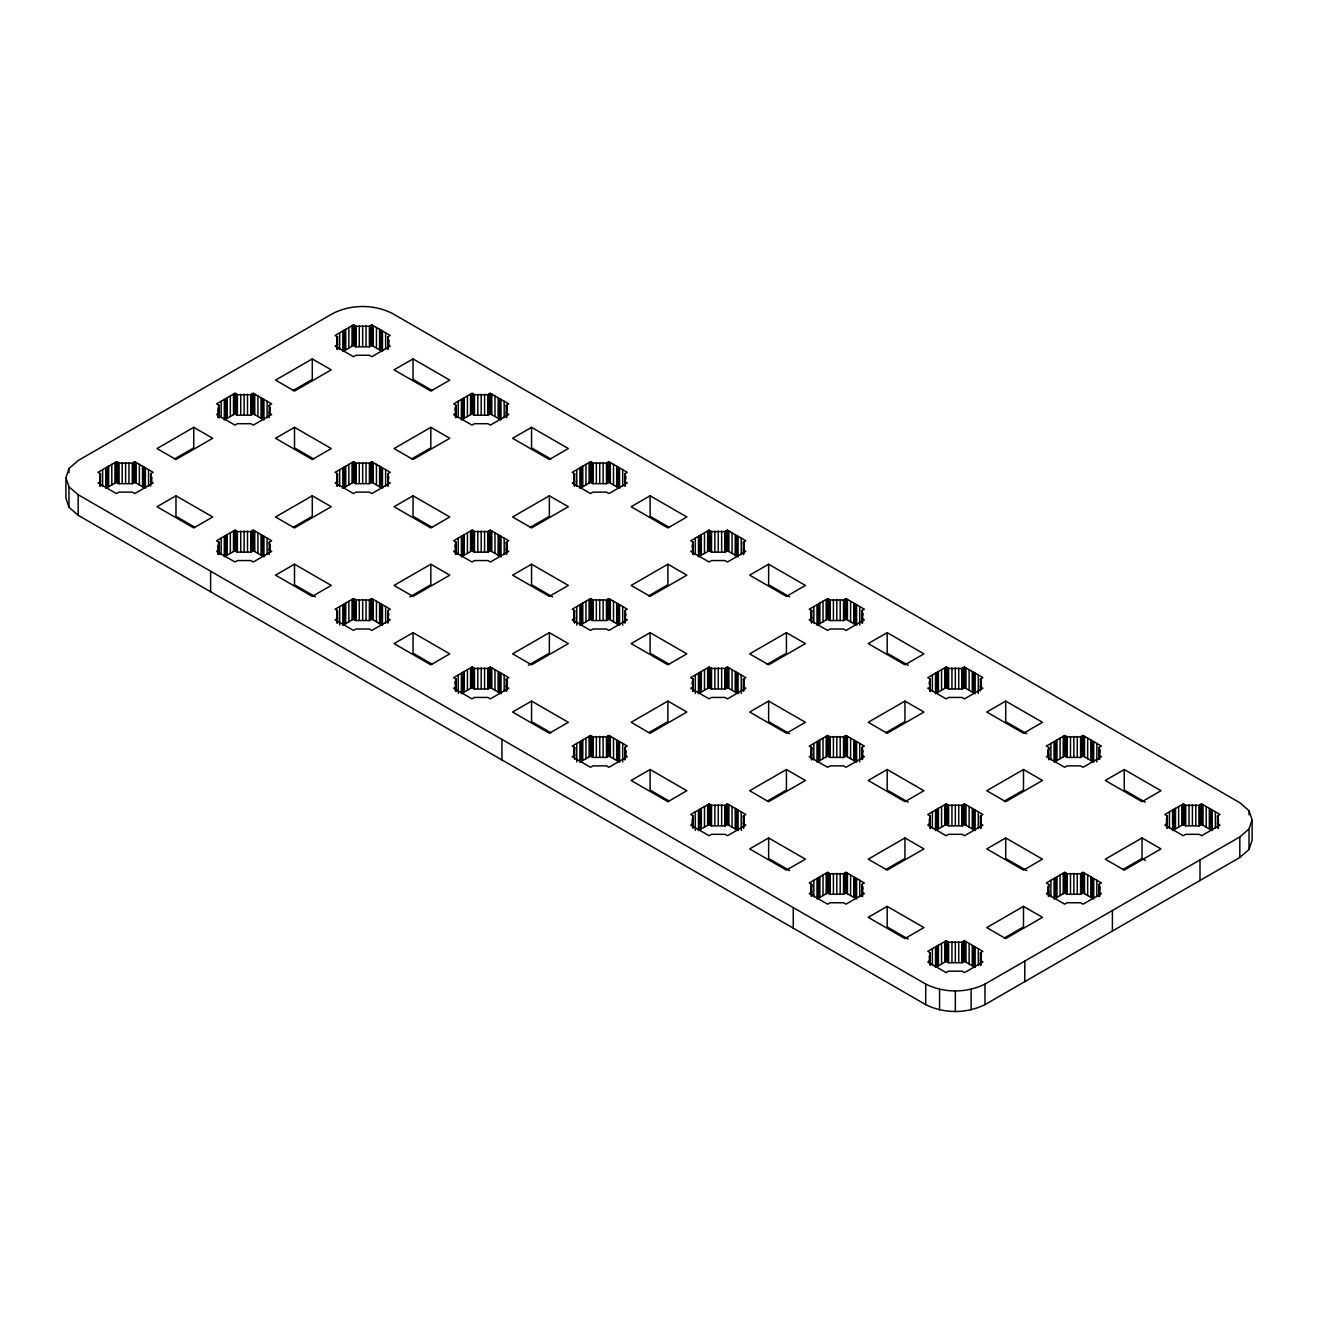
<?xml version="1.0" encoding="UTF-8"?>
<svg xmlns="http://www.w3.org/2000/svg" width="1318" height="1318" viewBox="0 0 1318 1318"><rect width="100%" height="100%" fill="white"/><g stroke="black" fill="none" stroke-linecap="round" stroke-linejoin="round"><path stroke-width="1.5" d="M100.481 473.755L99.608 477.643L100.481 481.531L98.026 482.948L116.396 493.558L118.867 492.125L132.311 492.125L134.766 493.558L153.152 482.948L150.68 481.531L151.57 477.643L150.68 473.755L153.152 472.338L134.766 461.728L132.311 463.145L118.867 463.145L116.396 461.728L98.026 472.338L100.481 473.755L100.481 486.078M218.145 417.427L219.019 405.318L216.564 403.901L234.933 393.291L237.388 394.708L250.848 394.708L253.303 393.291L271.689 403.901L269.218 405.318L269.218 417.641M218.145 554.285L219.019 542.192L216.564 540.775L234.933 530.165L237.388 531.582L250.848 531.582L253.303 530.165L271.689 540.775L269.218 542.192L269.218 554.516M269.218 405.318L270.108 409.206L269.218 413.094L271.689 414.511L253.303 425.121L250.848 423.704L237.388 423.704L234.933 425.121L216.564 414.511L219.019 413.094L218.145 409.206M269.218 542.192L270.108 546.08L269.218 549.968L271.689 551.385L253.303 561.995L250.848 560.562L237.388 560.562L234.933 561.995L216.564 551.385L219.019 549.968L218.145 546.08M337.556 336.881L336.683 340.769L337.556 344.657L335.101 346.074L353.471 356.684L355.926 355.267L369.386 355.267L371.841 356.684L390.227 346.074L387.756 344.657L388.645 340.769L387.756 336.881L390.227 335.464L371.841 324.854L369.386 326.271L355.926 326.271L353.471 324.854L335.101 335.464L337.556 336.881L337.556 349.204M337.556 473.755L336.683 477.643L337.556 481.531L335.101 482.948L353.471 493.558L355.926 492.125L369.386 492.125L371.841 493.558L390.227 482.948L387.756 481.531L388.645 477.643L387.756 473.755L390.227 472.338L371.841 461.728L369.386 463.145L355.926 463.145L353.471 461.728L335.101 472.338L337.556 473.755L337.556 486.078M337.556 610.629L336.683 614.518L337.556 618.406L335.101 619.822L353.471 630.432L355.926 628.999L369.386 628.999L371.841 630.432L390.227 619.822L387.756 618.406L388.645 614.518L387.756 610.629L390.227 609.213L371.841 598.603L369.386 600.019L355.926 600.019L353.471 598.603L335.101 609.213L337.556 610.629L337.556 622.953M456.094 405.318L455.221 409.206L456.094 413.094L453.639 414.511L472.009 425.121L474.464 423.704L487.924 423.704L490.378 425.121L508.748 414.511L506.293 413.094L507.183 409.206L506.293 405.318L508.748 403.901L490.378 393.291L487.924 394.708L474.464 394.708L472.009 393.291L453.639 403.901L456.094 405.318L456.094 417.641M456.094 542.192L455.221 546.08L456.094 549.968L453.639 551.385L472.009 561.995L474.464 560.562L487.924 560.562L490.378 561.995L508.748 551.385L506.293 549.968L507.183 546.08L506.293 542.192L508.748 540.775L490.378 530.165L487.924 531.582L474.464 531.582L472.009 530.165L453.639 540.775L456.094 542.192L456.094 554.516M456.094 679.067L455.221 682.955L456.094 686.826L453.639 688.26L472.009 698.87L474.464 697.436L487.924 697.436L490.378 698.87L508.748 688.26L506.293 686.826L507.183 682.955L506.293 679.067L508.748 677.65L490.378 667.04L487.924 668.457L474.464 668.457L472.009 667.04L453.639 677.65L456.094 679.067L456.094 691.39M574.632 473.755L573.758 477.643L574.632 481.531L572.177 482.948L590.546 493.558L593.001 492.125L606.461 492.125L608.916 493.558L627.286 482.948L624.831 481.531L625.721 477.643L624.831 473.755L627.286 472.338L608.916 461.728L606.461 463.145L593.001 463.145L590.546 461.728L572.177 472.338L574.632 473.755L574.632 486.078M574.632 610.629L573.758 614.518L574.632 618.406L572.177 619.822L590.546 630.432L593.001 628.999L606.461 628.999L608.916 630.432L627.286 619.822L624.831 618.406L625.721 614.518L624.831 610.629L627.286 609.213L608.916 598.603L606.461 600.019L593.001 600.019L590.546 598.603L572.177 609.213L574.632 610.629L574.632 622.953M573.758 755.494L574.632 747.504L572.177 746.087L590.546 735.477L593.001 736.894L606.461 736.894L608.916 735.477L627.286 746.087L624.831 747.504L624.831 759.827M624.831 747.504L625.721 751.392L624.831 755.263L627.286 756.697L608.916 767.29L606.461 765.873L593.001 765.873L590.546 767.29L572.177 756.697L574.632 755.263L573.758 751.392M693.169 542.192L692.279 546.08L693.169 549.968L690.714 551.385L709.084 561.995L711.539 560.562L724.999 560.562L727.454 561.995L745.823 551.385L743.368 549.968L744.242 546.08L743.368 542.192L745.823 540.775L727.454 530.165L724.999 531.582L711.539 531.582L709.084 530.165L690.714 540.775L693.169 542.192L693.169 554.516M693.169 679.067L692.279 682.955L693.169 686.826L690.714 688.26L709.084 698.87L711.539 697.436L724.999 697.436L727.454 698.87L745.823 688.26L743.368 686.826L744.242 682.955L743.368 679.067L745.823 677.65L727.454 667.04L724.999 668.457L711.539 668.457L709.084 667.04L690.714 677.65L693.169 679.067L693.169 691.39M692.279 823.931L693.169 815.941L690.714 814.524L709.084 803.914L711.539 805.331L724.999 805.331L727.454 803.914L745.823 814.524L743.368 815.941L743.368 827.819M811.707 610.629L810.817 614.518L811.707 618.406L809.252 619.822L827.622 630.432L830.076 628.999L843.536 628.999L845.991 630.432L864.361 619.822L861.906 618.406L862.779 614.518L861.906 610.629L864.361 609.213L845.991 598.603L843.536 600.019L830.076 600.019L827.622 598.603L809.252 609.213L811.707 610.629L811.707 622.953M810.817 755.494L811.707 747.504L809.252 746.087L827.622 735.477L830.076 736.894L843.536 736.894L845.991 735.477L864.361 746.087L861.906 747.504L861.906 759.382M810.817 892.368L811.707 884.378L809.252 882.961L827.622 872.351L830.076 873.768L843.536 873.768L845.991 872.351L864.361 882.961L861.906 884.378L861.906 896.256M930.244 679.067L929.355 682.955L930.244 686.826L927.773 688.26L946.159 698.87L948.614 697.436L962.074 697.436L964.529 698.87L982.899 688.26L980.444 686.826L981.317 682.955L980.444 679.067L982.899 677.65L964.529 667.04L962.074 668.457L948.614 668.457L946.159 667.04L927.773 677.65L930.244 679.067L930.244 691.39M929.355 823.931L930.244 815.941L927.773 814.524L946.159 803.914L948.614 805.331L962.074 805.331L964.529 803.914L982.899 814.524L980.444 815.941L980.444 827.819M929.355 960.806L930.244 952.815L927.773 951.398L946.159 940.788L948.614 942.205L962.074 942.205L964.529 940.788L982.899 951.398L980.444 952.815L980.444 965.138M1047.892 755.494L1048.782 747.504L1046.311 746.087L1064.697 735.477L1067.152 736.894L1080.612 736.894L1083.066 735.477L1101.436 746.087L1098.981 747.504L1098.981 759.382M1047.892 892.368L1048.782 884.378L1046.311 882.961L1064.697 872.351L1067.152 873.768L1080.612 873.768L1083.066 872.351L1101.436 882.961L1098.981 884.378L1098.981 896.256M1166.43 823.931L1167.32 815.941L1164.848 814.524L1183.235 803.914L1185.689 805.331L1199.133 805.331L1201.604 803.914L1219.974 814.524L1217.519 815.941L1217.519 827.819M1217.519 815.941L1218.392 819.829L1217.519 823.701L1219.974 825.134L1201.604 835.727L1199.133 834.31L1185.689 834.31L1183.235 835.727L1164.848 825.134L1167.32 823.701L1166.43 819.829M65.9 477.643L68.964 468.533L78.174 460.526L333.026 313.387C351.461 304.227 373.867 304.227 392.286 313.387L1239.826 802.711L1249.036 810.718L1252.1 819.829L1252.1 840.357L1249.036 849.467L1239.826 857.474L984.974 1004.613C966.539 1013.773 944.133 1013.773 925.714 1004.613L78.174 515.289L68.964 507.282L65.9 498.171L65.9 477.643L68.964 486.754L68.964 507.282M1249.036 849.467L1249.036 828.923L1252.1 819.829M68.964 486.754L78.174 494.744L925.714 984.068C944.133 993.228 966.539 993.228 984.974 984.068L1239.826 836.93L1249.036 828.923M193.746 427.345L157.007 448.548L175.969 459.504L212.709 438.284L193.746 427.345L193.746 447.873L174.503 458.994M312.284 358.908L275.528 380.128L294.507 391.067L331.246 369.847L312.284 358.908L312.284 379.436L293.041 390.556M145.392 467.857L145.392 488.401L134.766 482.273L132.311 483.69L118.867 483.69L116.396 482.273L105.786 488.401L105.786 467.857M263.929 399.42L263.929 419.964L253.303 413.836L250.848 415.252L237.388 415.252L234.933 413.836L224.307 419.964L224.307 399.42M382.467 330.983L382.467 351.527L371.841 345.398L369.386 346.815L355.926 346.815L353.471 345.398L342.845 351.527L342.845 330.983M175.969 495.782L157.007 506.722L193.746 527.941L212.709 516.986L175.969 495.782L175.969 516.31L195.212 527.431M294.507 427.345L275.528 438.284L312.284 459.504L331.246 448.548L294.507 427.345L294.507 447.873L313.75 458.994M413.045 358.908L394.066 369.847L430.821 391.067L449.784 380.128L413.045 358.908L413.045 379.436L432.288 390.556M312.284 495.782L275.528 516.986L294.507 527.941L331.246 506.722L312.284 495.782L312.284 516.31L293.041 527.431M430.821 427.345L394.066 448.548L413.045 459.504L449.784 438.284L430.821 427.345L430.821 447.873L411.562 458.994M263.929 536.294L263.929 556.839L253.303 550.71L250.848 552.127L237.388 552.127L234.933 550.71L224.307 556.839L224.307 536.294M382.467 467.857L382.467 488.401L371.841 482.273L369.386 483.69L355.926 483.69L353.471 482.273L342.845 488.401L342.845 467.857M501.005 399.42L501.005 419.964L490.378 413.836L487.924 415.252L474.464 415.252L472.009 413.836L461.382 419.964L461.382 399.42M294.507 564.219L275.528 575.159L312.284 596.379L331.246 585.423L294.507 564.219L294.507 584.747L315.496 596.873M413.045 495.782L394.066 506.722L430.821 527.941L449.784 516.986L413.045 495.782L413.045 516.31L432.288 527.431M531.566 427.345L512.603 438.284L549.359 459.504L568.322 448.548L531.566 427.345L531.566 447.873L550.825 458.994M430.821 564.219L394.066 585.423L413.045 596.379L449.784 575.159L430.821 564.219L430.821 584.747L409.816 596.873M549.359 495.782L512.603 516.986L531.566 527.941L568.322 506.722L549.359 495.782L549.359 516.31L530.1 527.431M382.467 604.731L382.467 625.276L371.841 619.13L369.386 620.564L355.926 620.564L353.471 619.13L342.845 625.276L342.845 604.731M501.005 536.294L501.005 556.839L490.378 550.71L487.924 552.127L474.464 552.127L472.009 550.71L461.382 556.839L461.382 536.294M619.542 467.857L619.542 488.401L608.916 482.273L606.461 483.69L593.001 483.69L590.546 482.273L579.92 488.401L579.92 467.857M413.045 632.656L394.066 643.596L430.821 664.816L449.784 653.86L413.045 632.656L413.045 653.184L432.288 664.305M531.566 564.219L512.603 575.159L549.359 596.379L568.322 585.423L531.566 564.219L531.566 584.747L552.571 596.873M650.104 495.782L631.141 506.722L667.896 527.941L686.859 516.986L650.104 495.782L650.104 516.31L669.363 527.431M549.359 632.656L512.603 653.86L531.566 664.816L568.322 643.596L549.359 632.656L549.359 653.184L528.353 665.31M667.896 564.219L631.141 585.423L650.104 596.379L686.859 575.159L667.896 564.219L667.896 584.747L648.637 595.868M501.005 673.168L501.005 693.713L490.378 687.568L487.924 689.001L474.464 689.001L472.009 687.568L461.382 693.713L461.382 673.168M619.542 604.731L619.542 625.276L608.916 619.13L606.461 620.564L593.001 620.564L590.546 619.13L579.92 625.276L579.92 604.731M738.08 536.294L738.08 556.839L727.454 550.71L724.999 552.127L711.539 552.127L709.084 550.71L698.458 556.839L698.458 536.294M531.566 701.094L512.603 712.033L549.359 733.253L568.322 722.297L531.566 701.094L531.566 721.621L550.825 732.742M650.104 632.656L631.141 643.596L667.896 664.816L686.859 653.86L650.104 632.656L650.104 653.184L669.363 664.305M768.641 564.219L749.678 575.159L786.434 596.379L805.397 585.423L768.641 564.219L768.641 584.747L789.647 596.873M667.896 701.094L631.141 722.297L650.104 733.253L686.859 712.033L667.896 701.094L667.896 721.621L648.637 732.742M786.434 632.656L749.678 653.86L768.641 664.816L805.397 643.596L786.434 632.656L786.434 653.184L767.175 664.305M619.542 741.606L619.542 762.15L608.916 756.005L606.461 757.438L593.001 757.438L590.546 756.005L579.92 762.15L579.92 741.606M738.08 673.168L738.08 693.713L727.454 687.568L724.999 689.001L711.539 689.001L709.084 687.568L698.458 693.713L698.458 673.168M856.618 604.731L856.618 625.276L845.991 619.13L843.536 620.564L830.076 620.564L827.622 619.13L816.995 625.276L816.995 604.731M650.104 769.514L631.141 780.47L667.896 801.69L686.859 790.734L650.104 769.514L650.104 790.059L669.363 801.163M768.641 701.094L749.678 712.033L786.434 733.253L805.397 722.297L768.641 701.094L768.641 721.621L789.647 733.747M887.179 632.656L868.216 643.596L904.955 664.816L923.934 653.86L887.179 632.656L887.179 653.184L908.184 665.31M786.434 769.514L749.678 790.734L768.641 801.69L805.397 780.47L786.434 769.514L786.434 790.059L767.175 801.163M904.955 701.094L868.216 722.297L887.179 733.253L923.934 712.033L904.955 701.094L904.955 721.621L885.712 732.742M738.08 810.043L738.08 830.587L727.454 824.442L724.999 825.875L711.539 825.875L709.084 824.442L698.458 830.587L698.458 810.043M856.618 741.606L856.618 762.15L845.991 756.005L843.536 757.438L830.076 757.438L827.622 756.005L816.995 762.15L816.995 741.606M975.155 673.168L975.155 693.713L964.529 687.568L962.074 689.001L948.614 689.001L946.159 687.568L935.533 693.713L935.533 673.168M768.641 837.951L749.678 848.907L786.434 870.127L805.397 859.171L768.641 837.951L768.641 858.496L789.647 870.621M887.179 769.514L868.216 780.47L904.955 801.69L923.934 790.734L887.179 769.514L887.179 790.059L908.184 802.184M1005.716 701.094L986.754 712.033L1023.493 733.253L1042.472 722.297L1005.716 701.094L1005.716 721.621L1026.722 733.747M904.955 837.951L868.216 859.171L887.179 870.127L923.934 848.907L904.955 837.951L904.955 858.496L885.712 869.6M1023.493 769.514L986.754 790.734L1005.716 801.69L1042.472 780.47L1023.493 769.514L1023.493 790.059L1004.25 801.163M856.618 878.48L856.618 899.024L845.991 892.879L843.536 894.296L830.076 894.296L827.622 892.879L816.995 899.024L816.995 878.48M975.155 810.043L975.155 830.587L964.529 824.442L962.074 825.875L948.614 825.875L946.159 824.442L935.533 830.587L935.533 810.043M1093.693 741.606L1093.693 762.15L1083.066 756.005L1080.612 757.438L1067.152 757.438L1064.697 756.005L1054.07 762.15L1054.07 741.606M887.179 906.389L868.216 917.344L904.955 938.564L923.934 927.608L887.179 906.389L887.179 926.933L908.184 939.059M1005.716 837.951L986.754 848.907L1023.493 870.127L1042.472 859.171L1005.716 837.951L1005.716 858.496L1026.722 870.621M1124.254 769.514L1105.291 780.47L1142.031 801.69L1160.993 790.734L1124.254 769.514L1124.254 790.059L1145.26 802.184M1023.493 906.389L986.754 927.608L1005.716 938.564L1042.472 917.344L1023.493 906.389L1023.493 926.933L1004.25 938.037M1142.031 837.951L1105.291 859.171L1124.254 870.127L1160.993 848.907L1142.031 837.951L1142.031 858.496L1122.788 869.6M975.155 946.917L975.155 967.445L964.529 961.316L962.074 962.733L948.614 962.733L946.159 961.316L935.533 967.445L935.533 946.917M1093.693 878.48L1093.693 899.024L1083.066 892.879L1080.612 894.296L1067.152 894.296L1064.697 892.879L1054.07 899.024L1054.07 878.48M1212.214 810.043L1212.214 830.587L1201.604 824.442L1199.133 825.875L1185.689 825.875L1183.235 824.442L1172.608 830.587L1172.608 810.043M1142.031 858.496L1145.49 860.489M1098.981 747.504L1099.855 751.392L1098.981 755.263L1101.436 756.697L1083.066 767.29L1080.612 765.873L1067.152 765.873L1064.697 767.29L1046.311 756.697L1048.782 755.263L1047.892 751.392M1098.981 884.378L1099.855 888.266L1098.981 892.138L1101.436 893.555L1083.066 904.164L1080.612 902.748L1067.152 902.748L1064.697 904.164L1046.311 893.555L1048.782 892.138L1047.892 888.266M980.444 815.941L981.317 819.829L980.444 823.701L982.899 825.134L964.529 835.727L962.074 834.31L948.614 834.31L946.159 835.727L927.773 825.134L930.244 823.701L929.355 819.829M980.444 952.815L981.317 956.687L980.444 960.575L982.899 961.992L964.529 972.602L962.074 971.185L948.614 971.185L946.159 972.602L927.773 961.992L930.244 960.575L929.355 956.687M861.906 747.504L862.779 751.392L861.906 755.263L864.361 756.697L845.991 767.29L843.536 765.873L830.076 765.873L827.622 767.29L809.252 756.697L811.707 755.263L810.817 751.392M861.906 884.378L862.779 888.266L861.906 892.138L864.361 893.555L845.991 904.164L843.536 902.748L830.076 902.748L827.622 904.164L809.252 893.555L811.707 892.138L810.817 888.266M743.368 815.941L744.242 819.829L743.368 823.701L745.823 825.134L727.454 835.727L724.999 834.31L711.539 834.31L709.084 835.727L690.714 825.134L693.169 823.701L692.279 819.829M1249.036 810.718L1249.036 814.821M1239.826 836.93L1239.826 857.474M1218.392 819.829L1218.392 828.034M1218.178 817.868L1218.178 827.935M1217.898 815.71L1217.898 828.034M1215.377 811.872L1215.377 828.297M1210.781 809.219L1210.781 829.747M1209.347 808.379L1209.347 828.923M1206.201 806.567L1206.201 827.094M1203.037 804.738L1203.037 825.282M1201.604 803.914L1201.604 824.442M1201.209 804.128L1201.209 824.673M1200.369 804.623L1200.369 825.15M1200.006 859.929L1200.006 880.457M1199.528 805.117L1199.528 825.645M1199.133 805.331L1199.133 825.875M1195.805 804.952L1195.805 825.48M1192.411 804.82L1192.411 825.365M1189.034 804.952L1189.034 825.48M1185.689 805.331L1185.689 825.875M1185.294 805.117L1185.294 825.645M1184.454 804.623L1184.454 825.15M1183.613 804.128L1183.613 824.673M1183.235 803.914L1183.235 824.442M1181.785 804.738L1181.785 825.282M1178.638 806.567L1178.638 827.094M1175.475 808.379L1175.475 828.923M1174.041 809.219L1174.041 829.747M1169.445 811.872L1169.445 828.297M1167.32 815.941L1167.32 828.264M1166.924 823.931L1166.924 828.034M1166.644 817.868L1166.644 824.03M1112.408 910.507L1112.408 931.035M1099.64 749.431L1099.64 759.497M1099.64 886.306L1099.64 896.57M1099.36 747.273L1099.36 757.553M1099.36 884.147L1099.36 896.471M1096.84 743.434L1096.84 761.919M1096.84 880.309L1096.84 896.734M1092.243 740.782L1092.243 761.31M1092.243 877.656L1092.243 898.184M1090.81 739.942L1090.81 760.486M1090.81 876.816L1090.81 897.36M1087.663 738.129L1087.663 758.657M1087.663 875.004L1087.663 895.532M1084.5 736.301L1084.5 756.845M1084.5 873.175L1084.5 893.719M1083.066 735.477L1083.066 756.005M1083.066 872.351L1083.066 892.879M1082.671 735.691L1082.671 756.235M1082.671 872.565L1082.671 893.11M1081.831 736.185L1081.831 756.713M1081.831 873.06L1081.831 893.588M1080.991 736.68L1080.991 757.207M1080.991 873.537L1080.991 894.082M1080.612 736.894L1080.612 757.438M1080.612 873.768L1080.612 894.296M1077.267 736.515L1077.267 757.043M1077.267 873.389L1077.267 893.917M1073.873 736.383L1073.873 756.927M1073.873 873.257L1073.873 893.802M1070.496 736.515L1070.496 757.043M1070.496 873.389L1070.496 893.917M1067.152 736.894L1067.152 757.438M1067.152 873.768L1067.152 894.296M1066.773 736.68L1066.773 757.207M1066.773 873.537L1066.773 894.082M1065.916 736.185L1065.916 756.713M1065.916 873.06L1065.916 893.588M1065.076 735.691L1065.076 756.235M1065.076 872.565L1065.076 893.11M1064.697 735.477L1064.697 756.005M1064.697 872.351L1064.697 892.879M1063.247 736.301L1063.247 756.845M1063.247 873.175L1063.247 893.719M1060.1 738.129L1060.1 758.657M1060.1 875.004L1060.1 895.532M1056.937 739.942L1056.937 760.486M1056.937 876.816L1056.937 897.36M1055.504 740.782L1055.504 761.31M1055.504 877.656L1055.504 898.184M1050.907 743.434L1050.907 759.86M1050.907 880.309L1050.907 896.734M1048.782 747.504L1048.782 759.827M1048.782 884.378L1048.782 896.256M1048.387 892.368L1048.387 896.471M1048.123 749.431L1048.123 753.534M1048.123 886.306L1048.123 892.467M1024.794 961.086L1024.794 981.613M984.974 984.068L984.974 1004.613M981.103 680.994L981.103 689.215M981.103 817.868L981.103 827.935M981.103 954.743L981.103 965.007M980.823 678.836L980.823 689.116M980.823 815.71L980.823 828.034M980.823 952.585L980.823 964.908M980.444 679.067L980.444 690.945M978.302 674.997L978.302 693.482M978.302 811.872L978.302 828.297M978.302 948.746L978.302 965.171M973.705 672.345L973.705 692.873M973.705 809.219L973.705 829.747M973.705 946.093L973.705 966.621M972.272 671.521L972.272 692.049M972.272 808.379L972.272 828.923M972.272 945.253L972.272 965.797M971.119 989.39L971.119 1009.918M969.125 669.692L969.125 690.22M969.125 806.567L969.125 827.094M969.125 943.441L969.125 963.969M965.962 667.864L965.962 688.408M965.962 804.738L965.962 825.282M965.962 941.612L965.962 962.156M964.529 667.04L964.529 687.568M964.529 803.914L964.529 824.442M964.529 940.788L964.529 961.316M964.15 667.254L964.15 687.798M964.15 804.128L964.15 824.673M964.15 941.003L964.15 961.547M963.293 667.748L963.293 688.293M963.293 804.623L963.293 825.15M963.293 941.497L963.293 962.025M962.453 668.242L962.453 688.77M962.453 805.117L962.453 825.645M962.453 941.975L962.453 962.519M962.074 668.457L962.074 689.001M962.074 805.331L962.074 825.875M962.074 942.205L962.074 962.733M958.73 668.078L958.73 688.606M958.73 804.952L958.73 825.48M958.73 941.826L958.73 962.354M955.336 667.946L955.336 688.49M955.336 804.82L955.336 825.365M955.336 941.695L955.336 962.239M955.336 991.152L955.336 1011.697M951.958 668.078L951.958 688.606M951.958 804.952L951.958 825.48M951.958 941.826L951.958 962.354M948.614 668.457L948.614 689.001M948.614 805.331L948.614 825.875M948.614 942.205L948.614 962.733M948.235 668.242L948.235 688.77M948.235 805.117L948.235 825.645M948.235 941.975L948.235 962.519M947.378 667.748L947.378 688.293M947.378 804.623L947.378 825.15M947.378 941.497L947.378 962.025M946.538 667.254L946.538 687.798M946.538 804.128L946.538 824.673M946.538 941.003L946.538 961.547M946.159 667.04L946.159 687.568M946.159 803.914L946.159 824.442M946.159 940.788L946.159 961.316M944.726 667.864L944.726 688.408M944.726 804.738L944.726 825.282M944.726 941.612L944.726 962.156M941.563 669.692L941.563 690.22M941.563 806.567L941.563 827.094M941.563 943.441L941.563 963.969M939.569 989.39L939.569 1009.918M938.4 671.521L938.4 692.049M938.4 808.379L938.4 828.923M938.4 945.253L938.4 965.797M936.966 672.345L936.966 692.873M936.966 809.219L936.966 829.747M936.966 946.093L936.966 966.621M932.37 674.997L932.37 691.423M932.37 811.872L932.37 828.297M932.37 948.746L932.37 965.171M930.244 815.941L930.244 828.264M930.244 952.815L930.244 965.138M929.849 678.836L929.849 691.159M929.849 815.71L929.849 828.034M929.849 952.585L929.849 964.908M929.585 680.994L929.585 685.096M929.585 817.868L929.585 824.03M929.585 954.743L929.585 960.904M925.714 984.068L925.714 1004.613M862.565 612.557L862.565 622.821M862.565 749.431L862.565 759.497M862.565 886.306L862.565 896.57M862.285 610.415L862.285 622.722M862.285 747.273L862.285 757.553M862.285 884.147L862.285 896.471M861.906 610.629L861.906 622.953M859.764 606.56L859.764 625.045M859.764 743.434L859.764 761.919M859.764 880.309L859.764 896.734M855.184 603.908L855.184 624.435M855.184 740.782L855.184 761.31M855.184 877.656L855.184 898.184M853.735 603.084L853.735 623.612M853.735 739.942L853.735 760.486M853.735 876.816L853.735 897.36M850.588 601.255L850.588 621.783M850.588 738.129L850.588 758.657M850.588 875.004L850.588 895.532M847.425 599.426L847.425 619.971M847.425 736.301L847.425 756.845M847.425 873.175L847.425 893.719M845.991 598.603L845.991 619.13M845.991 735.477L845.991 756.005M845.991 872.351L845.991 892.879M845.612 598.817L845.612 619.361M845.612 735.691L845.612 756.235M845.612 872.565L845.612 893.11M844.756 599.311L844.756 619.855M844.756 736.185L844.756 756.713M844.756 873.06L844.756 893.588M843.915 599.805L843.915 620.333M843.915 736.68L843.915 757.207M843.915 873.537L843.915 894.082M843.536 600.019L843.536 620.564M843.536 736.894L843.536 757.438M843.536 873.768L843.536 894.296M840.192 599.641L840.192 620.185M840.192 736.515L840.192 757.043M840.192 873.389L840.192 893.917M836.798 599.509L836.798 620.053M836.798 736.383L836.798 756.927M836.798 873.257L836.798 893.802M833.421 599.641L833.421 620.185M833.421 736.515L833.421 757.043M833.421 873.389L833.421 893.917M830.076 600.019L830.076 620.564M830.076 736.894L830.076 757.438M830.076 873.768L830.076 894.296M829.697 599.805L829.697 620.333M829.697 736.68L829.697 757.207M829.697 873.537L829.697 894.082M828.841 599.311L828.841 619.855M828.841 736.185L828.841 756.713M828.841 873.06L828.841 893.588M828.001 598.817L828.001 619.361M828.001 735.691L828.001 756.235M828.001 872.565L828.001 893.11M827.622 598.603L827.622 619.13M827.622 735.477L827.622 756.005M827.622 872.351L827.622 892.879M826.188 599.426L826.188 619.971M826.188 736.301L826.188 756.845M826.188 873.175L826.188 893.719M823.025 601.255L823.025 621.783M823.025 738.129L823.025 758.657M823.025 875.004L823.025 895.532M819.862 603.084L819.862 623.612M819.862 739.942L819.862 760.486M819.862 876.816L819.862 897.36M818.429 603.908L818.429 624.435M818.429 740.782L818.429 761.31M818.429 877.656L818.429 898.184M813.832 606.56L813.832 622.986M813.832 743.434L813.832 759.86M813.832 880.309L813.832 896.734M811.707 747.504L811.707 759.827M811.707 884.378L811.707 896.256M811.311 610.415L811.311 622.722M811.311 747.273L811.311 759.596M811.311 884.147L811.311 896.471M811.048 612.557L811.048 616.659M811.048 749.431L811.048 753.534M811.048 886.306L811.048 892.467M793.271 907.608L793.271 928.152M744.027 544.12L744.027 548.222M744.027 680.994L744.027 685.096M744.027 817.868L744.027 824.03M743.747 541.978L743.747 554.301M743.747 678.836L743.747 691.159M743.747 815.71L743.747 828.034M743.368 542.192L743.368 554.516M743.368 679.067L743.368 691.39M741.227 538.123L741.227 554.548M741.227 674.997L741.227 693.482M741.227 811.872L741.227 830.356M736.647 535.47L736.647 555.998M736.647 672.345L736.647 692.873M736.647 809.219L736.647 829.747M735.213 534.647L735.213 555.175M735.213 671.521L735.213 692.049M735.213 808.379L735.213 828.923M732.05 532.818L732.05 553.362M732.05 669.692L732.05 690.22M732.05 806.567L732.05 827.094M728.887 530.989L728.887 551.534M728.887 667.864L728.887 688.408M728.887 804.738L728.887 825.282M727.454 530.165L727.454 550.71M727.454 667.04L727.454 687.568M727.454 803.914L727.454 824.442M727.075 530.38L727.075 550.924M727.075 667.254L727.075 687.798M727.075 804.128L727.075 824.673M726.218 530.874L726.218 551.418M726.218 667.748L726.218 688.293M726.218 804.623L726.218 825.15M725.378 531.368L725.378 551.896M725.378 668.242L725.378 688.77M725.378 805.117L725.378 825.645M724.999 531.582L724.999 552.127M724.999 668.457L724.999 689.001M724.999 805.331L724.999 825.875M721.654 531.203L721.654 551.748M721.654 668.078L721.654 688.606M721.654 804.952L721.654 825.48M718.261 531.072L718.261 551.616M718.261 667.946L718.261 688.49M718.261 804.82L718.261 825.365M714.883 531.203L714.883 551.748M714.883 668.078L714.883 688.606M714.883 804.952L714.883 825.48M711.539 531.582L711.539 552.127M711.539 668.457L711.539 689.001M711.539 805.331L711.539 825.875M711.16 531.368L711.16 551.896M711.16 668.242L711.16 688.77M711.16 805.117L711.16 825.645M710.303 530.874L710.303 551.418M710.303 667.748L710.303 688.293M710.303 804.623L710.303 825.15M709.463 530.38L709.463 550.924M709.463 667.254L709.463 687.798M709.463 804.128L709.463 824.673M709.084 530.165L709.084 550.71M709.084 667.04L709.084 687.568M709.084 803.914L709.084 824.442M707.651 530.989L707.651 551.534M707.651 667.864L707.651 688.408M707.651 804.738L707.651 825.282M704.487 532.818L704.487 553.362M704.487 669.692L704.487 690.22M704.487 806.567L704.487 827.094M701.324 534.647L701.324 555.175M701.324 671.521L701.324 692.049M701.324 808.379L701.324 828.923M699.891 535.47L699.891 555.998M699.891 672.345L699.891 692.873M699.891 809.219L699.891 829.747M695.294 538.123L695.294 554.548M695.294 674.997L695.294 693.482M695.294 811.872L695.294 830.356M693.169 815.941L693.169 827.819M692.79 541.978L692.79 554.301M692.79 678.836L692.79 691.159M692.79 815.71L692.79 828.034M692.51 544.12L692.51 548.222M692.51 680.994L692.51 685.096M692.51 817.868L692.51 824.03M625.721 751.392L625.721 755.494M625.49 475.683L625.49 479.785M625.49 612.557L625.49 616.659M625.49 749.431L625.49 753.534M625.21 473.541L625.21 485.864M625.21 610.415L625.21 622.722M625.21 747.273L625.21 759.596M624.831 473.755L624.831 486.078M624.831 610.629L624.831 622.953M622.706 469.686L622.706 486.111M622.706 606.56L622.706 625.045M622.706 743.434L622.706 761.919M618.109 467.033L618.109 487.578M618.109 603.908L618.109 624.435M618.109 740.782L618.109 761.31M616.676 466.21L616.676 486.737M616.676 603.084L616.676 623.612M616.676 739.942L616.676 760.486M613.513 464.381L613.513 484.925M613.513 601.255L613.513 621.783M613.513 738.129L613.513 758.657M610.349 462.552L610.349 483.096M610.349 599.426L610.349 619.971M610.349 736.301L610.349 756.845M608.916 461.728L608.916 482.273M608.916 598.603L608.916 619.13M608.916 735.477L608.916 756.005M608.537 461.959L608.537 482.487M608.537 598.817L608.537 619.361M608.537 735.691L608.537 756.235M607.697 462.437L607.697 482.981M607.697 599.311L607.697 619.855M607.697 736.185L607.697 756.713M606.84 462.931L606.84 483.459M606.84 599.805L606.84 620.333M606.84 736.68L606.84 757.207M606.461 463.145L606.461 483.69M606.461 600.019L606.461 620.564M606.461 736.894L606.461 757.438M603.117 462.766L603.117 483.311M603.117 599.641L603.117 620.185M603.117 736.515L603.117 757.043M599.739 462.634L599.739 483.179M599.739 599.509L599.739 620.053M599.739 736.383L599.739 756.927M596.346 462.766L596.346 483.311M596.346 599.641L596.346 620.185M596.346 736.515L596.346 757.043M593.001 463.145L593.001 483.69M593.001 600.019L593.001 620.564M593.001 736.894L593.001 757.438M592.622 462.931L592.622 483.459M592.622 599.805L592.622 620.333M592.622 736.68L592.622 757.207M591.782 462.437L591.782 482.981M591.782 599.311L591.782 619.855M591.782 736.185L591.782 756.713M590.925 461.959L590.925 482.487M590.925 598.817L590.925 619.361M590.925 735.691L590.925 756.235M590.546 461.728L590.546 482.273M590.546 598.603L590.546 619.13M590.546 735.477L590.546 756.005M589.113 462.552L589.113 483.096M589.113 599.426L589.113 619.971M589.113 736.301L589.113 756.845M585.95 464.381L585.95 484.925M585.95 601.255L585.95 621.783M585.95 738.129L585.95 758.657M582.787 466.21L582.787 486.737M582.787 603.084L582.787 623.612M582.787 739.942L582.787 760.486M581.353 467.033L581.353 487.578M581.353 603.908L581.353 624.435M581.353 740.782L581.353 761.31M576.773 469.686L576.773 486.111M576.773 606.56L576.773 625.045M576.773 743.434L576.773 761.919M574.632 747.504L574.632 759.382M574.253 473.541L574.253 485.864M574.253 610.415L574.253 622.722M574.253 747.273L574.253 757.553M573.973 475.683L573.973 479.785M573.973 612.557L573.973 616.659M573.973 749.431L573.973 753.534M506.952 407.246L506.952 411.364M506.952 544.12L506.952 548.222M506.952 680.994L506.952 685.096M506.689 405.104L506.689 417.427M506.689 541.978L506.689 554.301M506.689 678.836L506.689 691.159M506.293 405.318L506.293 417.641M506.293 542.192L506.293 554.516M506.293 679.067L506.293 691.39M504.168 401.249L504.168 417.674M504.168 538.123L504.168 554.548M504.168 674.997L504.168 691.423M501.944 739.414L501.944 759.942M499.571 398.596L499.571 419.14M499.571 535.47L499.571 555.998M499.571 672.345L499.571 692.873M498.138 397.772L498.138 418.3M498.138 534.647L498.138 555.175M498.138 671.521L498.138 692.049M494.975 395.944L494.975 416.488M494.975 532.818L494.975 553.362M494.975 669.692L494.975 690.22M491.812 394.115L491.812 414.659M491.812 530.989L491.812 551.534M491.812 667.864L491.812 688.408M490.378 393.291L490.378 413.836M490.378 530.165L490.378 550.71M490.378 667.04L490.378 687.568M489.999 393.522L489.999 414.05M489.999 530.38L489.999 550.924M489.999 667.254L489.999 687.798M489.159 394L489.159 414.544M489.159 530.874L489.159 551.418M489.159 667.748L489.159 688.293M488.303 394.494L488.303 415.022M488.303 531.368L488.303 551.896M488.303 668.242L488.303 688.77M487.924 394.708L487.924 415.252M487.924 531.582L487.924 552.127M487.924 668.457L487.924 689.001M484.579 394.329L484.579 414.873M484.579 531.203L484.579 551.748M484.579 668.078L484.579 688.606M481.202 394.197L481.202 414.742M481.202 531.072L481.202 551.616M481.202 667.946L481.202 688.49M477.808 394.329L477.808 414.873M477.808 531.203L477.808 551.748M477.808 668.078L477.808 688.606M474.464 394.708L474.464 415.252M474.464 531.582L474.464 552.127M474.464 668.457L474.464 689.001M474.085 394.494L474.085 415.022M474.085 531.368L474.085 551.896M474.085 668.242L474.085 688.77M473.244 394L473.244 414.544M473.244 530.874L473.244 551.418M473.244 667.748L473.244 688.293M472.388 393.522L472.388 414.05M472.388 530.38L472.388 550.924M472.388 667.254L472.388 687.798M472.009 393.291L472.009 413.836M472.009 530.165L472.009 550.71M472.009 667.04L472.009 687.568M470.575 394.115L470.575 414.659M470.575 530.989L470.575 551.534M470.575 667.864L470.575 688.408M467.412 395.944L467.412 416.488M467.412 532.818L467.412 553.362M467.412 669.692L467.412 690.22M464.266 397.772L464.266 418.3M464.266 534.647L464.266 555.175M464.266 671.521L464.266 692.049M462.816 398.596L462.816 419.14M462.816 535.47L462.816 555.998M462.816 672.345L462.816 692.873M458.236 401.249L458.236 417.674M458.236 538.123L458.236 554.548M458.236 674.997L458.236 693.482M455.715 405.104L455.715 417.427M455.715 541.978L455.715 554.301M455.715 678.836L455.715 691.159M455.435 407.246L455.435 417.509M455.435 544.12L455.435 554.384M455.435 680.994L455.435 691.258M388.645 340.769L388.645 344.871M388.415 338.808L388.415 344.97M388.415 475.683L388.415 479.785M388.415 612.557L388.415 616.659M388.151 336.667L388.151 348.99M388.151 473.541L388.151 485.864M388.151 610.415L388.151 622.722M387.756 336.881L387.756 349.204M387.756 473.755L387.756 486.078M387.756 610.629L387.756 622.953M385.63 332.811L385.63 349.237M385.63 469.686L385.63 486.111M385.63 606.56L385.63 622.986M381.034 330.159L381.034 350.703M381.034 467.033L381.034 487.578M381.034 603.908L381.034 624.435M379.6 329.335L379.6 349.863M379.6 466.21L379.6 486.737M379.6 603.084L379.6 623.612M376.437 327.507L376.437 348.051M376.437 464.381L376.437 484.925M376.437 601.255L376.437 621.783M373.274 325.678L373.274 346.222M373.274 462.552L373.274 483.096M373.274 599.426L373.274 619.971M371.841 324.854L371.841 345.398M371.841 461.728L371.841 482.273M371.841 598.603L371.841 619.13M371.462 325.085L371.462 345.613M371.462 461.959L371.462 482.487M371.462 598.817L371.462 619.361M370.622 325.562L370.622 346.107M370.622 462.437L370.622 482.981M370.622 599.311L370.622 619.855M369.765 326.057L369.765 346.585M369.765 462.931L369.765 483.459M369.765 599.805L369.765 620.333M369.386 326.271L369.386 346.815M369.386 463.145L369.386 483.69M369.386 600.019L369.386 620.564M366.042 325.892L366.042 346.436M366.042 462.766L366.042 483.311M366.042 599.641L366.042 620.185M362.664 325.76L362.664 346.304M362.664 462.634L362.664 483.179M362.664 599.509L362.664 620.053M359.27 325.892L359.27 346.436M359.27 462.766L359.27 483.311M359.27 599.641L359.27 620.185M355.926 326.271L355.926 346.815M355.926 463.145L355.926 483.69M355.926 600.019L355.926 620.564M355.547 326.057L355.547 346.585M355.547 462.931L355.547 483.459M355.547 599.805L355.547 620.333M354.707 325.562L354.707 346.107M354.707 462.437L354.707 482.981M354.707 599.311L354.707 619.855M353.85 325.085L353.85 345.613M353.85 461.959L353.85 482.487M353.85 598.817L353.85 619.361M353.471 324.854L353.471 345.398M353.471 461.728L353.471 482.273M353.471 598.603L353.471 619.13M352.038 325.678L352.038 346.222M352.038 462.552L352.038 483.096M352.038 599.426L352.038 619.971M348.875 327.507L348.875 348.051M348.875 464.381L348.875 484.925M348.875 601.255L348.875 621.783M345.728 329.335L345.728 349.863M345.728 466.21L345.728 486.737M345.728 603.084L345.728 623.612M344.295 330.159L344.295 350.703M344.295 467.033L344.295 487.578M344.295 603.908L344.295 624.435M339.698 332.811L339.698 349.237M339.698 469.686L339.698 486.111M339.698 606.56L339.698 625.045M337.177 336.667L337.177 348.99M337.177 473.541L337.177 485.864M337.177 610.415L337.177 622.722M336.897 338.808L336.897 349.089M336.897 475.683L336.897 485.947M336.897 612.557L336.897 622.821M270.108 409.206L270.108 413.308M270.108 546.08L270.108 550.183M269.877 407.246L269.877 413.407M269.877 544.12L269.877 550.281M267.093 401.249L267.093 417.674M267.093 538.123L267.093 554.548M262.496 398.596L262.496 419.14M262.496 535.47L262.496 555.998M261.063 397.772L261.063 418.3M261.063 534.647L261.063 555.175M257.9 395.944L257.9 416.488M257.9 532.818L257.9 553.362M254.753 394.115L254.753 414.659M254.753 530.989L254.753 551.534M253.303 393.291L253.303 413.836M253.303 530.165L253.303 550.71M252.924 393.522L252.924 414.05M252.924 530.38L252.924 550.924M252.084 394L252.084 414.544M252.084 530.874L252.084 551.418M251.227 394.494L251.227 415.022M251.227 531.368L251.227 551.896M250.848 394.708L250.848 415.252M250.848 531.582L250.848 552.127M247.504 394.329L247.504 414.873M247.504 531.203L247.504 551.748M244.127 394.197L244.127 414.742M244.127 531.072L244.127 551.616M240.733 394.329L240.733 414.873M240.733 531.203L240.733 551.748M237.388 394.708L237.388 415.252M237.388 531.582L237.388 552.127M237.009 394.494L237.009 415.022M237.009 531.368L237.009 551.896M236.169 394L236.169 414.544M236.169 530.874L236.169 551.418M235.329 393.522L235.329 414.05M235.329 530.38L235.329 550.924M234.933 393.291L234.933 413.836M234.933 530.165L234.933 550.71M233.5 394.115L233.5 414.659M233.5 530.989L233.5 551.534M230.337 395.944L230.337 416.488M230.337 532.818L230.337 553.362M227.19 397.772L227.19 418.3M227.19 534.647L227.19 555.175M225.757 398.596L225.757 419.14M225.757 535.47L225.757 555.998M221.16 401.249L221.16 417.674M221.16 538.123L221.16 554.548M219.019 405.318L219.019 417.641M219.019 542.192L219.019 554.516M218.64 405.104L218.64 417.427M218.64 541.978L218.64 554.301M218.36 407.246L218.36 417.509M218.36 544.12L218.36 554.384M210.6 571.205L210.6 591.749M151.57 477.643L151.57 481.745M151.356 475.683L151.356 481.844M150.68 473.755L150.68 486.078M148.555 469.686L148.555 486.111M143.959 467.033L143.959 487.578M142.525 466.21L142.525 486.737M139.362 464.381L139.362 484.925M136.215 462.552L136.215 483.096M134.766 461.728L134.766 482.273M134.387 461.959L134.387 482.487M133.546 462.437L133.546 482.981M132.706 462.931L132.706 483.459M132.311 463.145L132.311 483.69M128.966 462.766L128.966 483.311M125.589 462.634L125.589 483.179M122.195 462.766L122.195 483.311M118.867 463.145L118.867 483.69M118.472 462.931L118.472 483.459M117.632 462.437L117.632 482.981M116.791 461.959L116.791 482.487M116.396 461.728L116.396 482.273M114.963 462.552L114.963 483.096M111.799 464.381L111.799 484.925M108.653 466.21L108.653 486.737M107.219 467.033L107.219 487.578M102.623 469.686L102.623 486.111M100.102 473.541L100.102 485.864M99.822 475.683L99.822 485.947M78.174 494.744L78.174 515.289M68.964 468.533L68.964 472.635"/></g></svg>
